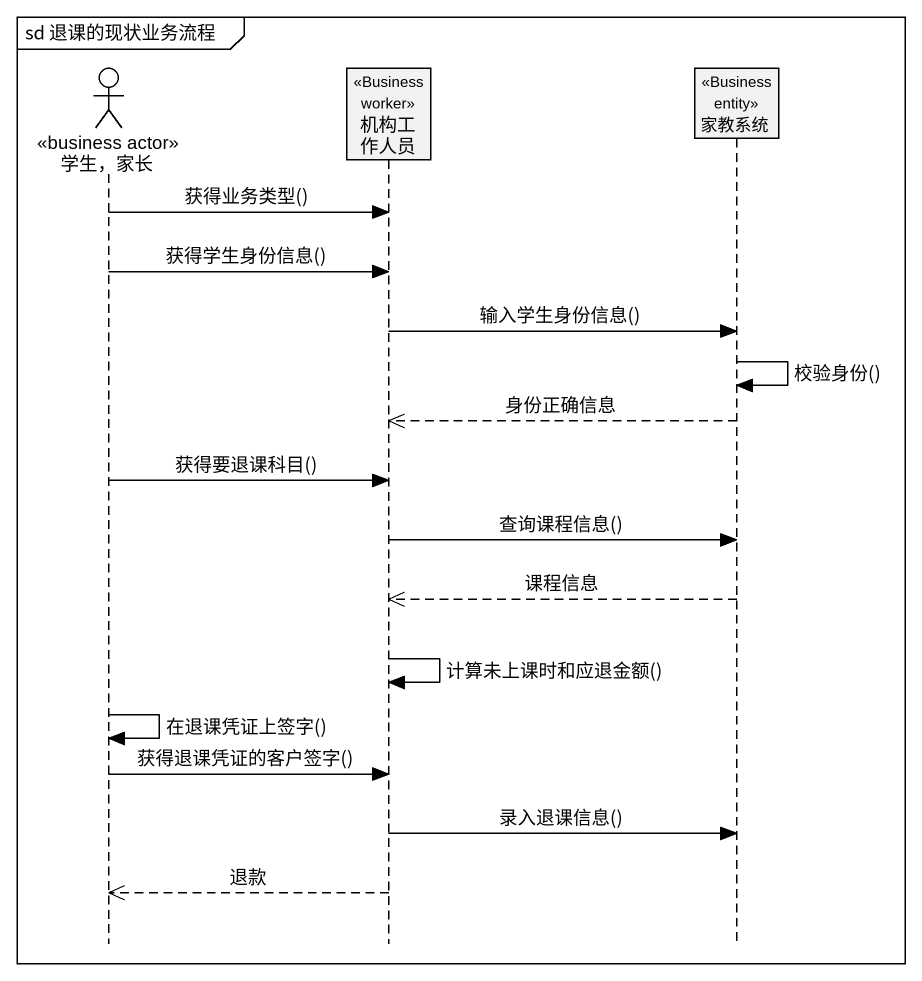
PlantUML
@startuml
mainframe sd 退课的现状业务流程
hide footbox
actor "学生，家长" as 学生_家长 <<business actor>>
participant 机构工作人员 <<Business worker>>
participant 家教系统 <<Business entity>>

学生_家长 -> 机构工作人员 : 获得业务类型()
学生_家长 -> 机构工作人员 : 获得学生身份信息()
机构工作人员 -> 家教系统 : 输入学生身份信息()
家教系统 -> 家教系统 : 校验身份()
家教系统 -->> 机构工作人员 : 身份正确信息
学生_家长 -> 机构工作人员 : 获得要退课科目()
机构工作人员 -> 家教系统 : 查询课程信息()
家教系统 -->> 机构工作人员 : 课程信息
机构工作人员 -> 机构工作人员 : 计算未上课时和应退金额()
学生_家长 -> 学生_家长 : 在退课凭证上签字()
学生_家长 -> 机构工作人员 : 获得退课凭证的客户签字()
机构工作人员 -> 家教系统 : 录入退课信息()
机构工作人员 -->> 学生_家长 : 退款
@enduml
